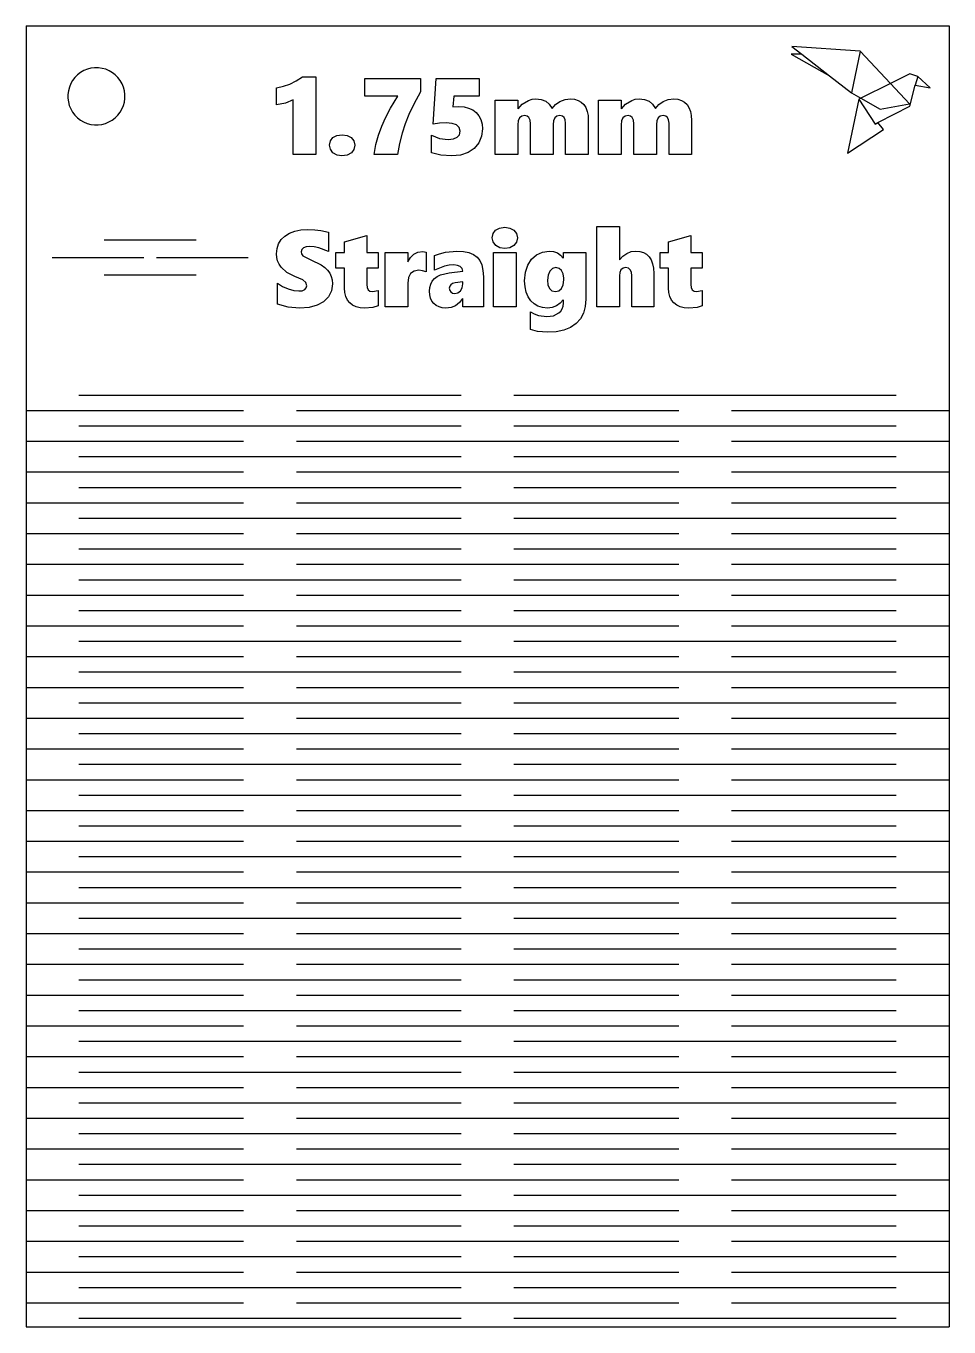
# Model space of a CAD drawing. Extents: x -223 to 223, y -314 to 314.
# Drawn here: x 118.2 to 223.1, y 165.9 to 313.9 of the extents above; entities that cross this region are included whole.
import ezdxf

# ---------------------------------------------------------------- set-up
doc = ezdxf.new("R2010")
doc.units = 0
doc.header["$MEASUREMENT"] = 0
doc.layers.get('0').update_dxf_attribs({"linetype": 'CONTINUOUS'})

msp = doc.modelspace()

# ---------------------------------------------------------------- linework, layer by layer
for p, q in [((118.16, 313.92), (223.11, 313.92)), ((118.16, 313.92), (118.18, 270.19)), ((223.11, 313.92), (223.11, 270.19)), ((213.02, 311.06), (205.23, 311.58)), ((205.23, 311.58), (206.37, 310.7)), ((213.02, 311.06), (212.04, 306.31)), ((216.47, 307.39), (213.02, 311.06)), ((205.18, 310.7), (209.52, 308.26)), ((206.37, 310.7), (205.18, 310.7)), ((206.37, 310.7), (209.52, 308.26)), ((123.72, 308.07), (123.46, 307.73)), ((124.03, 308.37), (123.72, 308.07)), ((124.36, 308.63), (124.03, 308.37)), ((124.73, 308.84), (124.36, 308.63)), ((125.13, 309), (124.73, 308.84)), ((125.54, 309.11), (125.13, 309)), ((125.96, 309.16), (125.54, 309.11)), ((126.39, 309.16), (125.96, 309.16)), ((126.81, 309.1), (126.39, 309.16)), ((127.22, 308.99), (126.81, 309.1)), ((127.61, 308.82), (127.22, 308.99)), ((127.98, 308.61), (127.61, 308.82)), ((128.31, 308.35), (127.98, 308.61)), ((128.61, 308.05), (128.31, 308.35)), ((128.87, 307.71), (128.61, 308.05)), ((148.86, 307.67), (149.59, 308.14)), ((149.59, 308.14), (151.11, 308.14)), ((151.11, 308.14), (151.11, 299.29)), ((156.67, 305.94), (156.67, 307.94)), ((156.67, 307.94), (163, 307.94)), ((163, 307.94), (163, 306.42)), ((164.47, 302.75), (164.8, 307.94)), ((164.8, 307.94), (169.68, 307.94)), ((169.68, 307.94), (169.68, 305.94)), ((209.52, 308.26), (212.04, 306.31)), ((218.65, 308.47), (216.47, 307.39)), ((219.57, 308.17), (218.65, 308.47)), ((219.57, 308.17), (219.28, 307.18)), ((220.98, 306.87), (219.57, 308.17)), ((122.97, 306.56), (122.92, 306.14)), ((123.09, 306.97), (122.97, 306.56)), ((123.25, 307.37), (123.09, 306.97)), ((123.46, 307.73), (123.25, 307.37)), ((129.08, 307.34), (128.87, 307.71)), ((129.24, 306.95), (129.08, 307.34)), ((129.35, 306.54), (129.24, 306.95)), ((129.4, 306.11), (129.35, 306.54)), ((146.63, 306.88), (147.42, 307.06)), ((146.63, 304.95), (146.63, 306.88)), ((147.42, 307.06), (148.15, 307.32)), ((148.15, 307.32), (148.86, 307.67)), ((163, 306.42), (162.24, 305.01)), ((216.47, 307.39), (213.07, 305.72)), ((218.63, 305.08), (216.47, 307.39)), ((218.67, 304.81), (219.28, 307.18)), ((219.28, 307.18), (220.98, 306.87)), ((122.92, 306.14), (122.91, 305.72)), ((122.91, 305.72), (122.97, 305.3)), ((122.97, 305.3), (123.08, 304.88)), ((123.08, 304.88), (123.24, 304.49)), ((129.07, 304.47), (129.23, 304.86)), ((129.23, 304.86), (129.34, 305.27)), ((129.34, 305.27), (129.4, 305.69)), ((129.4, 305.69), (129.4, 306.11)), ((147.66, 305.14), (146.63, 304.95)), ((148.53, 305.52), (147.66, 305.14)), ((148.53, 299.29), (148.53, 305.52)), ((160.44, 305.94), (156.67, 305.94)), ((159.62, 304.57), (160.44, 305.94)), ((162.24, 305.01), (161.7, 303.85)), ((166.79, 305.94), (166.7, 304.73)), ((169.68, 305.94), (166.79, 305.94)), ((171.51, 299.29), (171.51, 305.47)), ((171.51, 305.47), (174.08, 305.47)), ((174.08, 305.47), (174.08, 304.49)), ((174.1, 304.49), (174.56, 305.02)), ((174.56, 305.02), (175.28, 305.45)), ((175.28, 305.45), (175.7, 305.58)), ((175.7, 305.58), (176.14, 305.62)), ((176.14, 305.62), (176.75, 305.56)), ((176.75, 305.56), (177.25, 305.36)), ((177.25, 305.36), (177.66, 305.03)), ((177.66, 305.03), (178, 304.54)), ((178, 304.54), (178.38, 305)), ((178.38, 305), (178.87, 305.34)), ((178.87, 305.34), (179.45, 305.55)), ((179.45, 305.55), (180.08, 305.62)), ((180.08, 305.62), (180.54, 305.58)), ((180.54, 305.58), (180.94, 305.46)), ((180.94, 305.46), (181.28, 305.26)), ((181.28, 305.26), (181.57, 304.99)), ((181.57, 304.99), (181.8, 304.63)), ((183.25, 299.29), (183.25, 305.47)), ((183.25, 305.47), (185.83, 305.47)), ((185.83, 305.47), (185.83, 304.49)), ((185.85, 304.49), (186.31, 305.02)), ((186.31, 305.02), (187.03, 305.45)), ((187.03, 305.45), (187.44, 305.58)), ((187.44, 305.58), (187.89, 305.62)), ((187.89, 305.62), (188.5, 305.56)), ((188.5, 305.56), (189, 305.36)), ((189, 305.36), (189.41, 305.03)), ((189.41, 305.03), (189.75, 304.54)), ((189.75, 304.54), (190.13, 305)), ((190.13, 305), (190.62, 305.34)), ((190.62, 305.34), (191.19, 305.55)), ((191.19, 305.55), (191.83, 305.62)), ((191.83, 305.62), (192.28, 305.58)), ((192.28, 305.58), (192.68, 305.46)), ((192.68, 305.46), (193.03, 305.26)), ((193.03, 305.26), (193.32, 304.99)), ((193.32, 304.99), (193.54, 304.63)), ((212.84, 305.6), (211.57, 299.45)), ((212.04, 306.31), (213.07, 305.72)), ((213.07, 305.72), (212.84, 305.6)), ((212.84, 305.6), (214.71, 302.76)), ((213.07, 305.72), (215.28, 304.44)), ((215.28, 304.44), (218.63, 305.08)), ((123.24, 304.49), (123.45, 304.12)), ((123.45, 304.12), (123.71, 303.78)), ((123.71, 303.78), (124, 303.48)), ((124, 303.48), (124.34, 303.22)), ((127.95, 303.21), (128.29, 303.46)), ((128.29, 303.46), (128.59, 303.76)), ((128.59, 303.76), (128.85, 304.1)), ((128.85, 304.1), (129.07, 304.47)), ((158.6, 302.51), (159.03, 303.48)), ((159.03, 303.48), (159.62, 304.57)), ((161.7, 303.85), (161.28, 302.8)), ((166.7, 304.73), (167.36, 304.76)), ((167.36, 304.76), (167.96, 304.72)), ((167.96, 304.72), (168.49, 304.59)), ((168.49, 304.59), (168.95, 304.38)), ((168.95, 304.38), (169.35, 304.08)), ((169.35, 304.08), (169.66, 303.7)), ((169.66, 303.7), (169.89, 303.27)), ((174.28, 303.46), (174.13, 303.13)), ((174.53, 303.67), (174.28, 303.46)), ((174.87, 303.74), (174.53, 303.67)), ((175.15, 303.68), (174.87, 303.74)), ((175.35, 303.5), (175.15, 303.68)), ((175.48, 303.2), (175.35, 303.5)), ((178.29, 303.47), (178.14, 303.15)), ((178.52, 303.67), (178.29, 303.47)), ((178.84, 303.74), (178.52, 303.67)), ((179.15, 303.68), (178.84, 303.74)), ((179.36, 303.52), (179.15, 303.68)), ((179.48, 303.24), (179.36, 303.52)), ((181.8, 304.63), (181.96, 304.21)), ((181.96, 304.21), (182.06, 303.72)), ((182.06, 303.72), (182.09, 303.16)), ((186.02, 303.46), (185.88, 303.13)), ((186.27, 303.67), (186.02, 303.46)), ((186.62, 303.74), (186.27, 303.67)), ((186.9, 303.68), (186.62, 303.74)), ((187.1, 303.5), (186.9, 303.68)), ((187.22, 303.2), (187.1, 303.5)), ((190.03, 303.47), (189.88, 303.15)), ((190.27, 303.67), (190.03, 303.47)), ((190.59, 303.74), (190.27, 303.67)), ((190.9, 303.68), (190.59, 303.74)), ((191.11, 303.52), (190.9, 303.68)), ((191.23, 303.24), (191.11, 303.52)), ((193.54, 304.63), (193.71, 304.21)), ((193.71, 304.21), (193.8, 303.72)), ((193.8, 303.72), (193.84, 303.16)), ((215.08, 302.98), (218.67, 304.81)), ((124.34, 303.22), (124.71, 303.01)), ((124.71, 303.01), (125.1, 302.84)), ((125.1, 302.84), (125.51, 302.73)), ((125.51, 302.73), (125.93, 302.67)), ((125.93, 302.67), (126.36, 302.67)), ((126.36, 302.67), (126.78, 302.73)), ((126.78, 302.73), (127.19, 302.83)), ((127.19, 302.83), (127.58, 303)), ((127.58, 303), (127.95, 303.21)), ((158.24, 301.5), (158.6, 302.51)), ((161.28, 302.8), (160.93, 301.71)), ((165.17, 302.86), (164.47, 302.75)), ((165.94, 302.9), (165.17, 302.86)), ((166.63, 302.84), (165.94, 302.9)), ((167.12, 302.66), (166.63, 302.84)), ((167.42, 302.36), (167.12, 302.66)), ((167.52, 301.94), (167.42, 302.36)), ((167.43, 301.55), (167.52, 301.94)), ((169.89, 303.27), (170.02, 302.77)), ((170.06, 302.22), (169.96, 301.37)), ((170.02, 302.77), (170.06, 302.22)), ((174.13, 303.13), (174.08, 302.67)), ((174.08, 302.67), (174.08, 299.29)), ((175.52, 302.79), (175.48, 303.2)), ((175.52, 299.29), (175.52, 302.79)), ((178.14, 303.15), (178.09, 302.72)), ((178.09, 302.72), (178.09, 299.29)), ((179.52, 302.85), (179.48, 303.24)), ((179.52, 299.29), (179.52, 302.85)), ((182.09, 303.16), (182.09, 299.29)), ((185.88, 303.13), (185.83, 302.67)), ((185.83, 302.67), (185.83, 299.29)), ((187.26, 302.79), (187.22, 303.2)), ((187.26, 299.29), (187.26, 302.79)), ((189.88, 303.15), (189.83, 302.72)), ((189.83, 302.72), (189.83, 299.29)), ((191.27, 302.85), (191.23, 303.24)), ((191.27, 299.29), (191.27, 302.85)), ((193.84, 303.16), (193.84, 299.29)), ((211.57, 299.45), (215.65, 302.15)), ((214.71, 302.76), (215, 302.95)), ((215, 302.95), (215.08, 302.98)), ((215.65, 302.15), (215, 302.95)), ((152.67, 300.36), (152.77, 300.84)), ((152.77, 300.84), (153.06, 301.22)), ((153.06, 301.22), (153.51, 301.47)), ((153.51, 301.47), (154.11, 301.55)), ((154.11, 301.55), (154.68, 301.47)), ((154.68, 301.47), (155.14, 301.22)), ((155.14, 301.22), (155.44, 300.84)), ((155.44, 300.84), (155.54, 300.36)), ((157.73, 299.29), (157.95, 300.44)), ((157.95, 300.44), (158.24, 301.5)), ((160.64, 300.54), (160.4, 299.29)), ((160.93, 301.71), (160.64, 300.54)), ((164.26, 299.5), (164.26, 301.5)), ((164.26, 301.5), (165.19, 301.14)), ((165.19, 301.14), (166.17, 301.02)), ((166.17, 301.02), (166.75, 301.08)), ((166.75, 301.08), (167.18, 301.26)), ((167.18, 301.26), (167.43, 301.55)), ((169.65, 300.63), (169.13, 300)), ((169.96, 301.37), (169.65, 300.63)), ((151.11, 299.29), (148.53, 299.29)), ((152.77, 299.89), (152.67, 300.36)), ((153.06, 299.49), (152.77, 299.89)), ((153.52, 299.23), (153.06, 299.49)), ((154.08, 299.14), (153.52, 299.23)), ((154.69, 299.22), (154.08, 299.14)), ((155.15, 299.48), (154.69, 299.22)), ((155.44, 299.87), (155.15, 299.48)), ((155.54, 300.36), (155.44, 299.87)), ((160.4, 299.29), (157.73, 299.29)), ((165.32, 299.24), (164.26, 299.5)), ((166.57, 299.14), (165.32, 299.24)), ((167.57, 299.24), (166.57, 299.14)), ((168.44, 299.53), (167.57, 299.24)), ((169.13, 300), (168.44, 299.53)), ((174.08, 299.29), (171.51, 299.29)), ((178.09, 299.29), (175.52, 299.29)), ((182.09, 299.29), (179.52, 299.29)), ((185.83, 299.29), (183.25, 299.29)), ((189.83, 299.29), (187.26, 299.29)), ((193.84, 299.29), (191.27, 299.29)), ((147.6, 290.03), (148.12, 290.36)), ((148.12, 290.36), (148.71, 290.6)), ((148.71, 290.6), (149.4, 290.74)), ((149.4, 290.74), (150.16, 290.78)), ((150.16, 290.78), (150.99, 290.75)), ((150.99, 290.75), (151.68, 290.66)), ((151.68, 290.66), (152.55, 290.45)), ((152.55, 290.45), (152.55, 288.25)), ((154.36, 289.38), (156.9, 290.08)), ((156.9, 290.08), (156.9, 288.16)), ((171.17, 289.83), (171.27, 290.31)), ((171.27, 290.31), (171.56, 290.69)), ((171.56, 290.69), (172.01, 290.94)), ((172.01, 290.94), (172.6, 291.02)), ((172.6, 291.02), (173.18, 290.94)), ((173.18, 290.94), (173.64, 290.69)), ((173.64, 290.69), (173.94, 290.31)), ((173.94, 290.31), (174.04, 289.83)), ((183.06, 281.98), (183.06, 291.13)), ((183.06, 291.13), (185.63, 291.13)), ((185.63, 291.13), (185.63, 287.32)), ((191.22, 289.38), (193.76, 290.08)), ((193.76, 290.08), (193.76, 288.16)), ((127.06, 289.6), (137.5, 289.6)), ((146.64, 288.02), (146.7, 288.62)), ((146.7, 288.62), (146.88, 289.15)), ((146.88, 289.15), (147.18, 289.62)), ((147.18, 289.62), (147.6, 290.03)), ((149.7, 288.68), (149.51, 288.49)), ((150.01, 288.81), (149.7, 288.68)), ((150.41, 288.85), (150.01, 288.81)), ((150.94, 288.81), (150.41, 288.85)), ((151.47, 288.7), (150.94, 288.81)), ((152.55, 288.25), (151.47, 288.7)), ((154.36, 288.16), (154.36, 289.38)), ((171.27, 289.35), (171.17, 289.83)), ((171.57, 288.96), (171.27, 289.35)), ((172.03, 288.7), (171.57, 288.96)), ((172.6, 288.61), (172.03, 288.7)), ((173.18, 288.69), (172.6, 288.61)), ((173.64, 288.95), (173.18, 288.69)), ((173.94, 289.34), (173.64, 288.95)), ((174.04, 289.83), (173.94, 289.34)), ((191.22, 288.16), (191.22, 289.38)), ((121.13, 287.6), (131.56, 287.6)), ((133, 287.6), (143.43, 287.6)), ((146.68, 287.59), (146.64, 288.02)), ((146.77, 287.19), (146.68, 287.59)), ((146.94, 286.82), (146.77, 287.19)), ((149.51, 288.49), (149.44, 288.24)), ((149.44, 288.24), (149.49, 287.99)), ((149.49, 287.99), (149.65, 287.79)), ((149.65, 287.79), (150.55, 287.32)), ((150.55, 287.32), (151.7, 286.76)), ((153.39, 286.38), (153.39, 288.16)), ((153.39, 288.16), (154.36, 288.16)), ((156.9, 288.16), (158.19, 288.16)), ((158.19, 288.16), (158.19, 286.38)), ((158.99, 281.98), (158.99, 288.16)), ((158.99, 288.16), (161.56, 288.16)), ((161.56, 288.16), (161.56, 287.08)), ((161.58, 287.08), (161.87, 287.59)), ((161.87, 287.59), (162.25, 287.97)), ((162.25, 287.97), (162.72, 288.2)), ((162.72, 288.2), (163.27, 288.27)), ((163.27, 288.27), (163.64, 288.2)), ((163.64, 288.2), (163.64, 285.96)), ((164.61, 287.82), (165.18, 288.02)), ((164.61, 286.15), (164.61, 287.82)), ((165.18, 288.02), (165.87, 288.18)), ((165.87, 288.18), (167.16, 288.31)), ((167.16, 288.31), (167.9, 288.27)), ((167.9, 288.27), (168.52, 288.15)), ((168.52, 288.15), (169.04, 287.94)), ((169.04, 287.94), (169.45, 287.64)), ((169.45, 287.64), (169.76, 287.25)), ((169.76, 287.25), (169.98, 286.74)), ((171.31, 281.98), (171.31, 288.16)), ((171.31, 288.16), (173.89, 288.16)), ((173.89, 288.16), (173.89, 281.98)), ((175.21, 286.72), (175.65, 287.4)), ((175.65, 287.4), (176.22, 287.9)), ((176.22, 287.9), (176.9, 288.21)), ((176.9, 288.21), (177.65, 288.31)), ((177.65, 288.31), (178.15, 288.27)), ((178.15, 288.27), (178.58, 288.12)), ((178.58, 288.12), (178.94, 287.87)), ((178.94, 287.87), (179.24, 287.52)), ((179.26, 287.52), (179.26, 288.16)), ((179.26, 288.16), (181.82, 288.16)), ((181.82, 288.16), (181.82, 282.85)), ((185.66, 287.32), (186.02, 287.75)), ((186.02, 287.75), (186.46, 288.06)), ((186.46, 288.06), (186.95, 288.25)), ((186.95, 288.25), (187.48, 288.31)), ((187.48, 288.31), (187.95, 288.27)), ((187.95, 288.27), (188.36, 288.15)), ((188.36, 288.15), (188.71, 287.95)), ((188.71, 287.95), (189.01, 287.67)), ((189.01, 287.67), (189.24, 287.31)), ((189.24, 287.31), (189.4, 286.88)), ((190.25, 286.38), (190.25, 288.16)), ((190.25, 288.16), (191.22, 288.16)), ((193.76, 288.16), (195.04, 288.16)), ((195.04, 288.16), (195.04, 286.38)), ((127.06, 285.6), (137.5, 285.6)), ((147.17, 286.48), (146.94, 286.82)), ((147.82, 285.89), (147.17, 286.48)), ((148.73, 285.43), (147.82, 285.89)), ((151.7, 286.76), (152.13, 286.45)), ((152.13, 286.45), (152.45, 286.14)), ((152.45, 286.14), (152.7, 285.8)), ((152.7, 285.8), (152.87, 285.43)), ((154.36, 286.38), (153.39, 286.38)), ((154.36, 284.11), (154.36, 286.38)), ((158.19, 286.38), (156.9, 286.38)), ((156.9, 286.38), (156.9, 284.53)), ((161.88, 285.77), (161.64, 285.31)), ((162.28, 286.04), (161.88, 285.77)), ((162.83, 286.14), (162.28, 286.04)), ((163.24, 286.08), (162.83, 286.14)), ((163.64, 285.96), (163.24, 286.08)), ((165.74, 286.59), (164.61, 286.15)), ((164.91, 285.42), (165.29, 285.61)), ((165.29, 285.61), (166.27, 285.85)), ((166.28, 286.7), (165.74, 286.59)), ((166.27, 285.85), (167.81, 286.05)), ((166.81, 286.74), (166.28, 286.7)), ((167.22, 286.69), (166.81, 286.74)), ((167.54, 286.55), (167.22, 286.69)), ((167.74, 286.33), (167.54, 286.55)), ((167.81, 286.05), (167.74, 286.33)), ((169.98, 286.74), (170.11, 286.12)), ((170.11, 286.12), (170.16, 285.39)), ((174.85, 284.95), (174.94, 285.9)), ((174.94, 285.9), (175.21, 286.72)), ((177.72, 286.05), (177.52, 285.59)), ((178.02, 286.33), (177.72, 286.05)), ((178.41, 286.43), (178.02, 286.33)), ((178.78, 286.35), (178.41, 286.43)), ((179.06, 286.11), (178.78, 286.35)), ((179.25, 285.74), (179.06, 286.11)), ((179.31, 285.25), (179.25, 285.74)), ((185.68, 285.87), (185.63, 285.5)), ((185.81, 286.17), (185.68, 285.87)), ((186.04, 286.37), (185.81, 286.17)), ((186.34, 286.43), (186.04, 286.37)), ((186.65, 286.37), (186.34, 286.43)), ((186.87, 286.2), (186.65, 286.37)), ((187, 285.91), (186.87, 286.2)), ((187.04, 285.51), (187, 285.91)), ((189.4, 286.88), (189.5, 286.37)), ((189.5, 286.37), (189.53, 285.78)), ((189.53, 285.78), (189.53, 281.98)), ((191.22, 286.38), (190.25, 286.38)), ((191.22, 284.11), (191.22, 286.38)), ((195.04, 286.38), (193.76, 286.38)), ((193.76, 286.38), (193.76, 284.53)), ((146.77, 282.29), (146.77, 284.66)), ((146.77, 284.66), (147.34, 284.3)), ((147.34, 284.3), (147.97, 284.02)), ((149.62, 285.05), (148.73, 285.43)), ((149.97, 284.75), (149.62, 285.05)), ((150.09, 284.38), (149.97, 284.75)), ((150.03, 284.12), (150.09, 284.38)), ((152.87, 285.43), (152.98, 285.03)), ((153.01, 284.6), (152.9, 283.8)), ((152.98, 285.03), (153.01, 284.6)), ((156.9, 284.53), (156.94, 284.17)), ((156.94, 284.17), (157.06, 283.92)), ((161.64, 285.31), (161.56, 284.66)), ((161.56, 284.66), (161.56, 281.98)), ((164.03, 283.74), (164.07, 284.17)), ((164.07, 284.17), (164.17, 284.55)), ((164.17, 284.55), (164.35, 284.89)), ((164.35, 284.89), (164.59, 285.18)), ((164.59, 285.18), (164.91, 285.42)), ((166.33, 284.31), (166.29, 284.08)), ((166.45, 284.49), (166.33, 284.31)), ((166.65, 284.61), (166.45, 284.49)), ((166.94, 284.69), (166.65, 284.61)), ((167.81, 284.81), (166.94, 284.69)), ((167.56, 283.81), (167.74, 284.15)), ((167.74, 284.15), (167.81, 284.58)), ((167.81, 284.58), (167.81, 284.81)), ((170.16, 285.39), (170.16, 281.98)), ((174.9, 284.26), (174.85, 284.95)), ((175.03, 283.65), (174.9, 284.26)), ((177.52, 285.59), (177.46, 285.01)), ((177.46, 285.01), (177.51, 284.48)), ((177.51, 284.48), (177.68, 284.07)), ((179.06, 284.07), (179.24, 284.49)), ((179.24, 284.49), (179.31, 285.04)), ((179.31, 285.04), (179.31, 285.25)), ((185.63, 285.5), (185.63, 281.98)), ((187.04, 281.98), (187.04, 285.51)), ((193.76, 284.53), (193.8, 284.17)), ((193.8, 284.17), (193.92, 283.92)), ((147.97, 284.02), (148.6, 283.84)), ((148.6, 283.84), (149.19, 283.78)), ((149.19, 283.78), (149.57, 283.81)), ((149.57, 283.81), (149.86, 283.93)), ((149.86, 283.93), (150.03, 284.12)), ((152.55, 283.1), (152, 282.54)), ((152.9, 283.8), (152.55, 283.1)), ((154.4, 283.59), (154.36, 284.11)), ((154.52, 283.14), (154.4, 283.59)), ((154.71, 282.75), (154.52, 283.14)), ((154.97, 282.42), (154.71, 282.75)), ((157.06, 283.92), (157.26, 283.77)), ((157.26, 283.77), (157.55, 283.72)), ((157.55, 283.72), (158.19, 283.85)), ((158.19, 283.85), (158.19, 282.07)), ((164.07, 283.33), (164.03, 283.74)), ((164.16, 282.96), (164.07, 283.33)), ((164.31, 282.63), (164.16, 282.96)), ((166.29, 284.08), (166.33, 283.85)), ((166.33, 283.85), (166.45, 283.67)), ((166.45, 283.67), (166.64, 283.54)), ((166.64, 283.54), (166.9, 283.5)), ((166.9, 283.5), (167.27, 283.58)), ((167.27, 283.58), (167.56, 283.81)), ((167.78, 282.92), (167.43, 282.45)), ((167.81, 281.98), (167.81, 282.92)), ((175.24, 283.12), (175.03, 283.65)), ((175.55, 282.66), (175.24, 283.12)), ((175.92, 282.3), (175.55, 282.66)), ((177.68, 284.07), (177.96, 283.8)), ((177.96, 283.8), (178.36, 283.72)), ((178.36, 283.72), (178.76, 283.8)), ((178.76, 283.8), (179.06, 284.07)), ((179.24, 282.76), (178.91, 282.38)), ((179.26, 282.38), (179.26, 282.76)), ((181.82, 282.85), (181.75, 282)), ((191.26, 283.59), (191.22, 284.11)), ((191.37, 283.14), (191.26, 283.59)), ((191.56, 282.75), (191.37, 283.14)), ((191.83, 282.42), (191.56, 282.75)), ((193.92, 283.92), (194.12, 283.77)), ((194.12, 283.77), (194.4, 283.72)), ((194.4, 283.72), (195.04, 283.85)), ((195.04, 283.85), (195.04, 282.07)), ((147.95, 281.95), (146.77, 282.29)), ((149.25, 281.83), (147.95, 281.95)), ((150.34, 281.91), (149.25, 281.83)), ((151.26, 282.15), (150.34, 281.91)), ((152, 282.54), (151.26, 282.15)), ((155.3, 282.16), (154.97, 282.42)), ((155.7, 281.98), (155.3, 282.16)), ((156.14, 281.87), (155.7, 281.98)), ((156.65, 281.83), (156.14, 281.87)), ((157.61, 281.91), (156.65, 281.83)), ((158.19, 282.07), (157.61, 281.91)), ((161.56, 281.98), (158.99, 281.98)), ((164.53, 282.35), (164.31, 282.63)), ((164.8, 282.12), (164.53, 282.35)), ((165.12, 281.96), (164.8, 282.12)), ((165.49, 281.86), (165.12, 281.96)), ((165.9, 281.83), (165.49, 281.86)), ((166.49, 281.9), (165.9, 281.83)), ((167, 282.1), (166.49, 281.9)), ((167.43, 282.45), (167, 282.1)), ((170.16, 281.98), (167.81, 281.98)), ((173.89, 281.98), (171.31, 281.98)), ((175.53, 279.38), (175.53, 281.39)), ((175.53, 281.39), (175.95, 281.17)), ((176.37, 282.04), (175.92, 282.3)), ((175.95, 281.17), (176.44, 281)), ((176.87, 281.88), (176.37, 282.04)), ((177.44, 281.83), (176.87, 281.88)), ((177.97, 281.9), (177.44, 281.83)), ((178.48, 282.09), (177.97, 281.9)), ((178.14, 280.96), (178.75, 281.28)), ((178.91, 282.38), (178.48, 282.09)), ((178.75, 281.28), (178.97, 281.5)), ((178.97, 281.5), (179.13, 281.76)), ((179.13, 281.76), (179.23, 282.05)), ((179.23, 282.05), (179.26, 282.38)), ((181.54, 281.26), (181.19, 280.62)), ((181.75, 282), (181.54, 281.26)), ((185.63, 281.98), (183.06, 281.98)), ((189.53, 281.98), (187.04, 281.98)), ((192.16, 282.16), (191.83, 282.42)), ((192.55, 281.98), (192.16, 282.16)), ((193, 281.87), (192.55, 281.98)), ((193.51, 281.83), (193, 281.87)), ((194.47, 281.91), (193.51, 281.83)), ((195.04, 282.07), (194.47, 281.91)), ((176.44, 281), (177.36, 280.86)), ((177.36, 280.86), (178.14, 280.96)), ((180.7, 280.07), (180.08, 279.64)), ((181.19, 280.62), (180.7, 280.07)), ((176.31, 279.17), (175.53, 279.38)), ((177.44, 279.08), (176.31, 279.17)), ((178.45, 279.14), (177.44, 279.08)), ((179.33, 279.33), (178.45, 279.14)), ((180.08, 279.64), (179.33, 279.33)), ((124.16, 271.94), (167.63, 271.94)), ((173.63, 271.94), (217.11, 271.94)), ((118.18, 270.19), (142.9, 270.19)), ((118.18, 270.19), (118.18, 266.69)), ((148.9, 270.19), (192.37, 270.19)), ((198.37, 270.19), (223.11, 270.19)), ((223.11, 270.19), (223.11, 266.69)), ((124.16, 268.44), (167.63, 268.44)), ((173.63, 268.44), (217.11, 268.44)), ((118.18, 266.69), (142.9, 266.69)), ((118.18, 266.69), (118.18, 263.19)), ((148.9, 266.69), (192.37, 266.69)), ((198.37, 266.69), (223.11, 266.69)), ((223.11, 266.69), (223.11, 263.19)), ((124.16, 264.94), (167.63, 264.94)), ((173.63, 264.94), (217.11, 264.94)), ((118.18, 263.19), (142.9, 263.19)), ((118.18, 263.19), (118.18, 259.69)), ((148.9, 263.19), (192.37, 263.19)), ((198.37, 263.19), (223.11, 263.19)), ((223.11, 263.19), (223.11, 259.69)), ((124.16, 261.44), (167.63, 261.44)), ((173.63, 261.44), (217.11, 261.44)), ((118.18, 259.69), (142.9, 259.69)), ((118.18, 259.69), (118.18, 256.19)), ((148.9, 259.69), (192.37, 259.69)), ((198.37, 259.69), (223.11, 259.69)), ((223.11, 259.69), (223.11, 256.19)), ((124.16, 257.94), (167.63, 257.94)), ((173.63, 257.94), (217.11, 257.94)), ((118.18, 256.19), (142.9, 256.19)), ((118.18, 256.19), (118.18, 252.69)), ((148.9, 256.19), (192.37, 256.19)), ((198.37, 256.19), (223.11, 256.19)), ((223.11, 256.19), (223.11, 252.69)), ((124.16, 254.44), (167.63, 254.44)), ((173.63, 254.44), (217.11, 254.44)), ((118.18, 252.69), (142.9, 252.69)), ((118.18, 252.69), (118.18, 249.19)), ((148.9, 252.69), (192.37, 252.69)), ((198.37, 252.69), (223.11, 252.69)), ((223.11, 252.69), (223.11, 249.19)), ((124.16, 250.94), (167.63, 250.94)), ((173.63, 250.94), (217.11, 250.94)), ((118.18, 249.19), (142.9, 249.19)), ((118.18, 249.19), (118.18, 245.69)), ((148.9, 249.19), (192.37, 249.19)), ((198.37, 249.19), (223.11, 249.19)), ((223.11, 249.19), (223.11, 245.69)), ((124.16, 247.44), (167.63, 247.44)), ((173.63, 247.44), (217.11, 247.44)), ((118.18, 245.69), (142.9, 245.69)), ((118.18, 245.69), (118.18, 242.19)), ((148.9, 245.69), (192.37, 245.69)), ((198.37, 245.69), (223.11, 245.69)), ((223.11, 245.69), (223.11, 242.19)), ((124.16, 243.94), (167.63, 243.94)), ((173.63, 243.94), (217.11, 243.94)), ((118.18, 242.19), (142.9, 242.19)), ((118.18, 242.19), (118.18, 238.69)), ((148.9, 242.19), (192.37, 242.19)), ((198.37, 242.19), (223.11, 242.19)), ((223.11, 242.19), (223.11, 238.69)), ((124.16, 240.44), (167.63, 240.44)), ((173.63, 240.44), (217.11, 240.44)), ((118.18, 238.69), (142.9, 238.69)), ((118.18, 238.69), (118.18, 235.19)), ((148.9, 238.69), (192.37, 238.69)), ((198.37, 238.69), (223.11, 238.69)), ((223.11, 238.69), (223.11, 235.19)), ((124.16, 236.94), (167.63, 236.94)), ((173.63, 236.94), (217.11, 236.94)), ((118.18, 235.19), (142.9, 235.19)), ((118.18, 235.19), (118.18, 231.69)), ((148.9, 235.19), (192.37, 235.19)), ((198.37, 235.19), (223.11, 235.19)), ((223.11, 235.19), (223.11, 231.69)), ((124.16, 233.44), (167.63, 233.44)), ((173.63, 233.44), (217.11, 233.44)), ((118.18, 231.69), (142.9, 231.69)), ((118.18, 231.69), (118.18, 228.19)), ((148.9, 231.69), (192.37, 231.69)), ((198.37, 231.69), (223.11, 231.69)), ((223.11, 231.69), (223.11, 228.19)), ((124.16, 229.94), (167.63, 229.94)), ((173.63, 229.94), (217.11, 229.94)), ((118.18, 228.19), (142.9, 228.19)), ((118.18, 228.19), (118.18, 224.69)), ((148.9, 228.19), (192.37, 228.19)), ((198.37, 228.19), (223.11, 228.19)), ((223.11, 228.19), (223.11, 224.69)), ((124.16, 226.44), (167.63, 226.44)), ((173.63, 226.44), (217.11, 226.44)), ((118.18, 224.69), (142.9, 224.69)), ((118.18, 224.69), (118.18, 221.19)), ((148.9, 224.69), (192.37, 224.69)), ((198.37, 224.69), (223.11, 224.69)), ((223.11, 224.69), (223.11, 221.19)), ((124.16, 222.94), (167.63, 222.94)), ((173.63, 222.94), (217.11, 222.94)), ((118.18, 221.19), (142.9, 221.19)), ((118.18, 221.19), (118.18, 217.69)), ((148.9, 221.19), (192.37, 221.19)), ((198.37, 221.19), (223.11, 221.19)), ((223.11, 221.19), (223.11, 217.69)), ((124.16, 219.44), (167.63, 219.44)), ((173.63, 219.44), (217.11, 219.44)), ((118.18, 217.69), (142.9, 217.69)), ((118.18, 217.69), (118.18, 214.19)), ((148.9, 217.69), (192.37, 217.69)), ((198.37, 217.69), (223.11, 217.69)), ((223.11, 217.69), (223.11, 214.19)), ((124.16, 215.94), (167.63, 215.94)), ((173.63, 215.94), (217.11, 215.94)), ((118.18, 214.19), (142.9, 214.19)), ((118.18, 214.19), (118.18, 210.69)), ((148.9, 214.19), (192.37, 214.19)), ((198.37, 214.19), (223.11, 214.19)), ((223.11, 214.19), (223.11, 210.69)), ((124.16, 212.44), (167.63, 212.44)), ((173.63, 212.44), (217.11, 212.44)), ((118.18, 210.69), (142.9, 210.69)), ((118.18, 210.69), (118.18, 207.19)), ((148.9, 210.69), (192.37, 210.69)), ((198.37, 210.69), (223.11, 210.69)), ((223.11, 210.69), (223.11, 207.19)), ((124.16, 208.94), (167.63, 208.94)), ((173.63, 208.94), (217.11, 208.94)), ((118.18, 207.19), (142.9, 207.19)), ((118.18, 207.19), (118.18, 203.69)), ((148.9, 207.19), (192.37, 207.19)), ((198.37, 207.19), (223.11, 207.19)), ((223.11, 207.19), (223.11, 203.69)), ((124.16, 205.44), (167.63, 205.44)), ((173.63, 205.44), (217.11, 205.44)), ((118.18, 203.69), (142.9, 203.69)), ((118.18, 203.69), (118.18, 200.19)), ((148.9, 203.69), (192.37, 203.69)), ((198.37, 203.69), (223.11, 203.69)), ((223.11, 203.69), (223.11, 200.19)), ((124.16, 201.94), (167.63, 201.94)), ((173.63, 201.94), (217.11, 201.94)), ((118.18, 200.19), (142.9, 200.19)), ((118.18, 200.19), (118.18, 196.69)), ((148.9, 200.19), (192.37, 200.19)), ((198.37, 200.19), (223.11, 200.19)), ((223.11, 200.19), (223.11, 196.69)), ((124.16, 198.44), (167.63, 198.44)), ((173.63, 198.44), (217.11, 198.44)), ((118.18, 196.69), (142.9, 196.69)), ((118.18, 196.69), (118.18, 193.19)), ((148.9, 196.69), (192.37, 196.69)), ((198.37, 196.69), (223.11, 196.69)), ((223.11, 196.69), (223.11, 193.19)), ((124.16, 194.94), (167.63, 194.94)), ((173.63, 194.94), (217.11, 194.94)), ((118.18, 193.19), (142.9, 193.19)), ((118.18, 193.19), (118.18, 189.69)), ((148.9, 193.19), (192.37, 193.19)), ((198.37, 193.19), (223.11, 193.19)), ((223.11, 193.19), (223.11, 189.69)), ((124.16, 191.44), (167.63, 191.44)), ((173.63, 191.44), (217.11, 191.44)), ((118.18, 189.69), (142.9, 189.69)), ((118.18, 189.69), (118.18, 186.19)), ((148.9, 189.69), (192.37, 189.69)), ((198.37, 189.69), (223.11, 189.69)), ((223.11, 189.69), (223.11, 186.19)), ((124.16, 187.94), (167.63, 187.94)), ((173.63, 187.94), (217.11, 187.94)), ((118.18, 186.19), (142.9, 186.19)), ((118.18, 186.19), (118.18, 182.69)), ((148.9, 186.19), (192.37, 186.19)), ((198.37, 186.19), (223.11, 186.19)), ((223.11, 186.19), (223.11, 182.69)), ((124.16, 184.44), (167.63, 184.44)), ((173.63, 184.44), (217.11, 184.44)), ((118.18, 182.69), (142.9, 182.69)), ((118.18, 182.69), (118.18, 179.19)), ((148.9, 182.69), (192.37, 182.69)), ((198.37, 182.69), (223.11, 182.69)), ((223.11, 182.69), (223.11, 179.19)), ((124.16, 180.94), (167.63, 180.94)), ((173.63, 180.94), (217.11, 180.94)), ((118.18, 179.19), (142.9, 179.19)), ((118.18, 179.19), (118.18, 175.69)), ((148.9, 179.19), (192.37, 179.19)), ((198.37, 179.19), (223.11, 179.19)), ((223.11, 179.19), (223.11, 175.69)), ((124.16, 177.44), (167.63, 177.44)), ((173.63, 177.44), (217.11, 177.44)), ((118.18, 175.69), (142.9, 175.69)), ((118.18, 175.69), (118.18, 172.19)), ((148.9, 175.69), (192.37, 175.69)), ((198.37, 175.69), (223.11, 175.69)), ((223.11, 175.69), (223.11, 172.19)), ((124.16, 173.94), (167.63, 173.94)), ((173.63, 173.94), (217.11, 173.94)), ((118.18, 172.19), (142.9, 172.19)), ((118.18, 172.19), (118.18, 168.69)), ((148.9, 172.19), (192.37, 172.19)), ((198.37, 172.19), (223.11, 172.19)), ((223.11, 172.19), (223.11, 168.69)), ((124.16, 170.44), (167.63, 170.44)), ((173.63, 170.44), (217.11, 170.44)), ((118.18, 168.69), (142.9, 168.69)), ((118.18, 168.69), (118.18, 165.94)), ((148.9, 168.69), (192.37, 168.69)), ((198.37, 168.69), (223.11, 168.69)), ((223.11, 168.69), (223.11, 165.94)), ((118.18, 165.94), (142.9, 165.94)), ((124.16, 166.94), (167.63, 166.94)), ((142.9, 165.94), (148.9, 165.94)), ((148.9, 165.94), (192.37, 165.94)), ((173.63, 166.94), (217.11, 166.94)), ((192.37, 165.94), (198.37, 165.94)), ((198.37, 165.94), (223.11, 165.94))]:
    msp.add_line(p, q)

doc.saveas('drawing.dxf')
